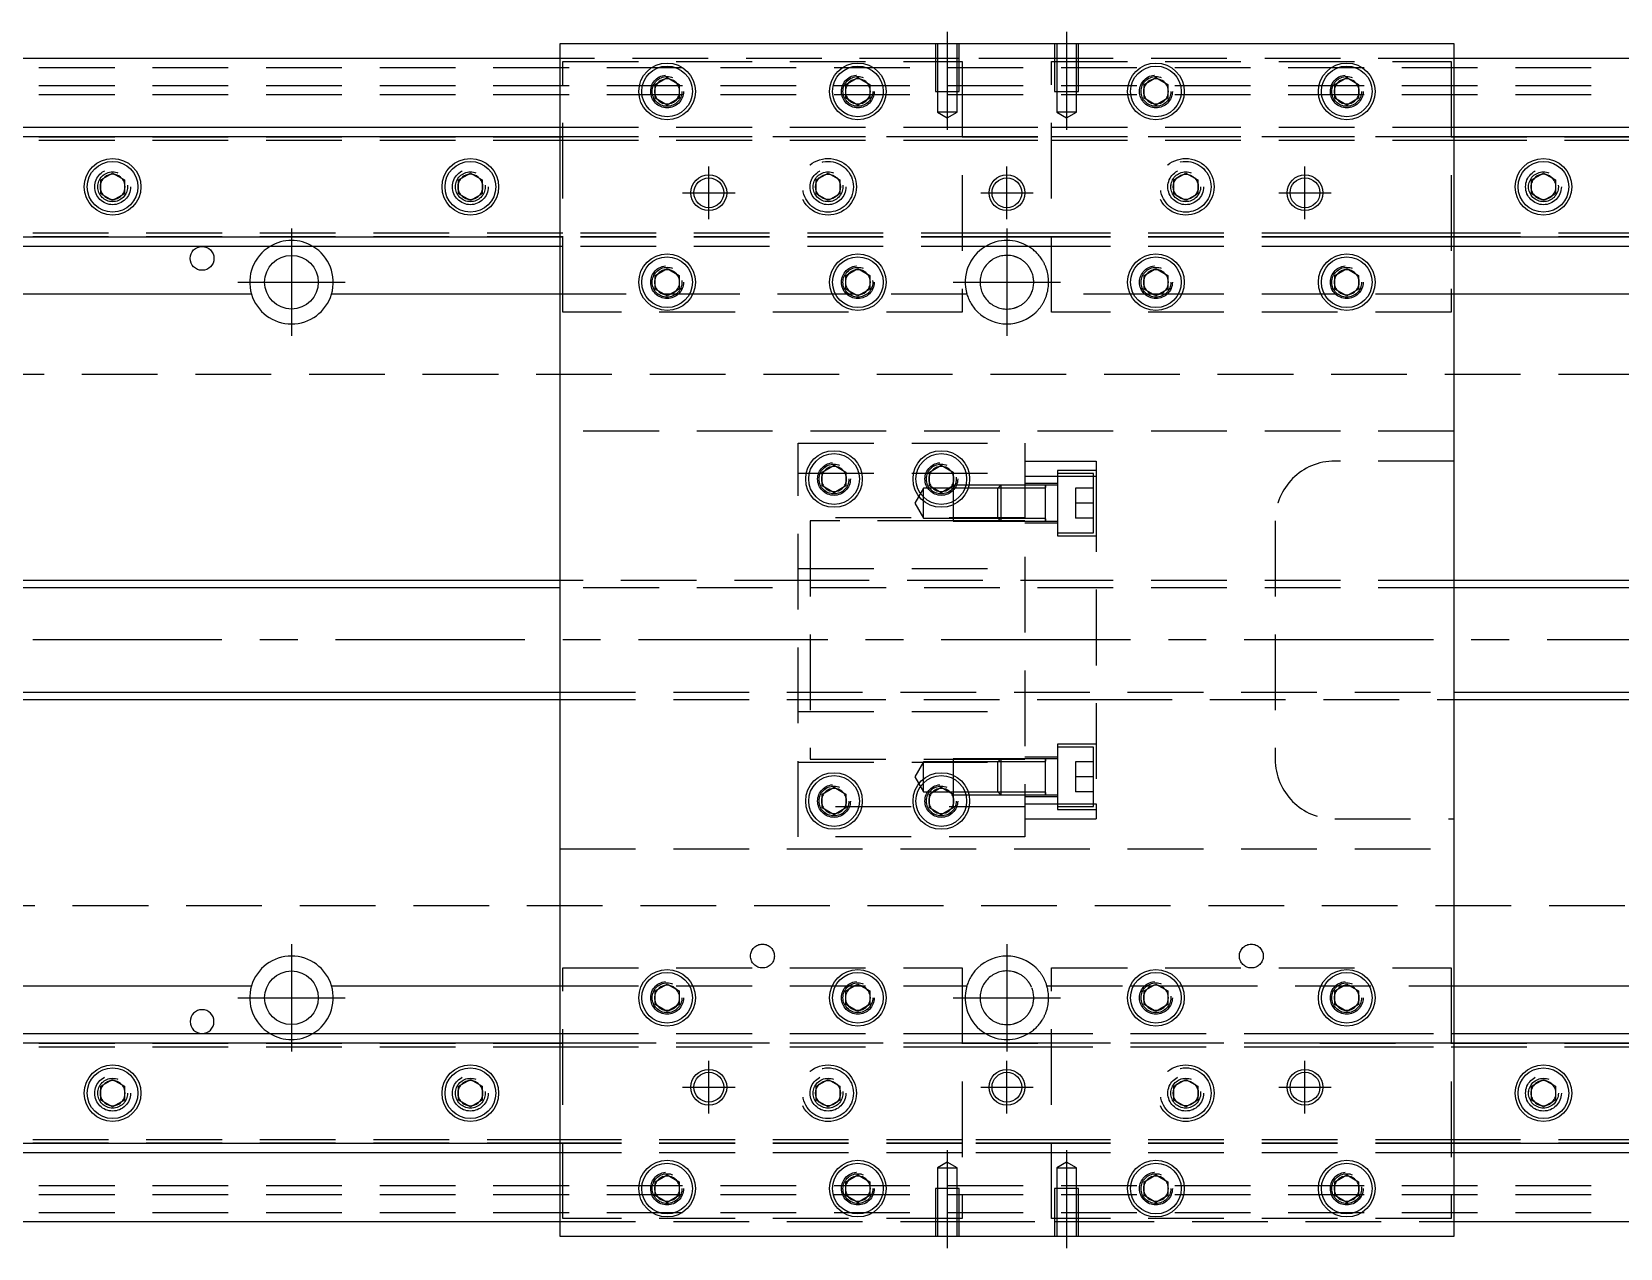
# Model space of a CAD drawing. Extents: x -20 to 1052, y -266 to 102.
# Drawn here: x 246.4 to 512.9, y -102 to 102 of the extents above; entities that cross this region are included whole.
import ezdxf

# ---------------------------------------------------------------- set-up
doc = ezdxf.new("R2010")
doc.units = 0
doc.linetypes.add('CENTER', pattern=[50.8, 31.75, -6.35, 6.35, -6.35])
doc.linetypes.add('DASHED', pattern=[19.05, 12.7, -6.35])
doc.layers.get('0').update_dxf_attribs({"linetype": 'CONTINUOUS'})
doc.layers.add('CENTER', color=1, linetype='CENTER')

msp = doc.modelspace()

# ---------------------------------------------------------------- linework, layer by layer
at = {"color": 7, "linetype": 'CONTINUOUS'}
for p, q in [((485, 100), (335, 100)), ((335, 100), (335, -100)), ((485, -100), (485, 100)), ((335, 97.5), (0, 97.5)), ((820, 97.5), (485, 97.5)), ((351, 93.1547), (353, 94.309402)), ((353, 94.309402), (355, 93.1547)), ((383, 93.1547), (385, 94.309402)), ((385, 94.309402), (387, 93.1547)), ((433, 93.1547), (435, 94.309402)), ((435, 94.309402), (437, 93.1547)), ((465, 93.1547), (467, 94.309402)), ((467, 94.309402), (469, 93.1547)), ((351, 90.8453), (351, 93.1547)), ((353, 89.690598), (351, 90.8453)), ((355, 90.8453), (353, 89.690598)), ((355, 93.1547), (355, 90.8453)), ((383, 90.8453), (383, 93.1547)), ((385, 89.690598), (383, 90.8453)), ((387, 90.8453), (385, 89.690598)), ((387, 93.1547), (387, 90.8453)), ((433, 90.8453), (433, 93.1547)), ((435, 89.690598), (433, 90.8453)), ((437, 90.8453), (435, 89.690598)), ((437, 93.1547), (437, 90.8453)), ((465, 90.8453), (465, 93.1547)), ((467, 89.690598), (465, 90.8453)), ((469, 90.8453), (467, 89.690598)), ((469, 93.1547), (469, 90.8453)), ((0, 86), (335, 86)), ((485, 86), (820, 86)), ((0, 84.460392), (335, 84.460392)), ((485, 84.460392), (820, 84.460392)), ((258, 77.1547), (260, 78.309402)), ((260, 78.309402), (262, 77.1547)), ((318, 77.1547), (320, 78.309402)), ((320, 78.309402), (322, 77.1547)), ((498, 77.1547), (500, 78.309402)), ((500, 78.309402), (502, 77.1547)), ((258, 74.8453), (258, 77.1547)), ((260, 73.690598), (258, 74.8453)), ((262, 74.8453), (260, 73.690598)), ((262, 77.1547), (262, 74.8453)), ((318, 74.8453), (318, 77.1547)), ((320, 73.690598), (318, 74.8453)), ((322, 74.8453), (320, 73.690598)), ((322, 77.1547), (322, 74.8453)), ((498, 74.8453), (498, 77.1547)), ((500, 73.690598), (498, 74.8453)), ((502, 74.8453), (500, 73.690598)), ((502, 77.1547), (502, 74.8453)), ((335, 67.539608), (0, 67.539608)), ((820, 67.539608), (485, 67.539608)), ((335, 66), (0, 66)), ((820, 66), (485, 66)), ((351, 61.1547), (353, 62.309402)), ((353, 62.309402), (355, 61.1547)), ((383, 61.1547), (385, 62.309402)), ((385, 62.309402), (387, 61.1547)), ((433, 61.1547), (435, 62.309402)), ((435, 62.309402), (437, 61.1547)), ((465, 61.1547), (467, 62.309402)), ((467, 62.309402), (469, 61.1547)), ((351, 58.8453), (351, 61.1547)), ((353, 57.690598), (351, 58.8453)), ((355, 58.8453), (353, 57.690598)), ((355, 61.1547), (355, 58.8453)), ((383, 58.8453), (383, 61.1547)), ((385, 57.690598), (383, 58.8453)), ((387, 58.8453), (385, 57.690598)), ((387, 61.1547), (387, 58.8453)), ((433, 58.8453), (433, 61.1547)), ((435, 57.690598), (433, 58.8453)), ((437, 58.8453), (435, 57.690598)), ((437, 61.1547), (437, 58.8453)), ((465, 58.8453), (465, 61.1547)), ((467, 57.690598), (465, 58.8453)), ((469, 58.8453), (467, 57.690598)), ((469, 61.1547), (469, 58.8453)), ((283.291796, 58), (176.708204, 58)), ((335, 58), (296.708204, 58)), ((523.291796, 58), (485, 58)), ((379, 28.1547), (381, 29.309402)), ((381, 29.309402), (383, 28.1547)), ((397, 28.1547), (399, 29.309402)), ((399, 29.309402), (401, 28.1547)), ((379, 25.8453), (379, 28.1547)), ((383, 28.1547), (383, 25.8453)), ((397, 25.8453), (397, 28.1547)), ((401, 28.1547), (401, 25.8453)), ((381, 24.690598), (379, 25.8453)), ((383, 25.8453), (381, 24.690598)), ((399, 24.690598), (397, 25.8453)), ((401, 25.8453), (399, 24.690598)), ((416.5, 25.449674), (416.5, 25.949678)), ((416.5, 19.949668), (416.5, 20.449674)), ((335, 10), (28, 10)), ((763, 10), (485, 10)), ((28, -10), (335, -10)), ((485, -10), (763, -10)), ((379, -25.8453), (381, -24.690598)), ((379, -28.1547), (379, -25.8453)), ((381, -24.690598), (383, -25.8453)), ((383, -25.8453), (383, -28.1547)), ((397, -25.8453), (399, -24.690598)), ((397, -28.1547), (397, -25.8453)), ((399, -24.690598), (401, -25.8453)), ((401, -25.8453), (401, -28.1547)), ((416.5, -25.949678), (416.5, -25.94865)), ((381, -29.309402), (379, -28.1547)), ((383, -28.1547), (381, -29.309402)), ((399, -29.309402), (397, -28.1547)), ((401, -28.1547), (399, -29.309402)), ((176.708204, -58), (283.291796, -58)), ((296.708204, -58), (335, -58)), ((351, -58.8453), (353, -57.690598)), ((353, -57.690598), (355, -58.8453)), ((383, -58.8453), (385, -57.690598)), ((385, -57.690598), (387, -58.8453)), ((433, -58.8453), (435, -57.690598)), ((435, -57.690598), (437, -58.8453)), ((465, -58.8453), (467, -57.690598)), ((467, -57.690598), (469, -58.8453)), ((485, -58), (523.291796, -58)), ((351, -61.1547), (351, -58.8453)), ((353, -62.309402), (351, -61.1547)), ((355, -61.1547), (353, -62.309402)), ((355, -58.8453), (355, -61.1547)), ((383, -61.1547), (383, -58.8453)), ((385, -62.309402), (383, -61.1547)), ((387, -61.1547), (385, -62.309402)), ((387, -58.8453), (387, -61.1547)), ((433, -61.1547), (433, -58.8453)), ((435, -62.309402), (433, -61.1547)), ((437, -61.1547), (435, -62.309402)), ((437, -58.8453), (437, -61.1547)), ((465, -61.1547), (465, -58.8453)), ((467, -62.309402), (465, -61.1547)), ((469, -61.1547), (467, -62.309402)), ((469, -58.8453), (469, -61.1547)), ((0, -66), (335, -66)), ((485, -66), (820, -66)), ((0, -67.539608), (335, -67.539608)), ((485, -67.539608), (820, -67.539608)), ((258, -74.8453), (260, -73.690598)), ((260, -73.690598), (262, -74.8453)), ((318, -74.8453), (320, -73.690598)), ((320, -73.690598), (322, -74.8453)), ((498, -74.8453), (500, -73.690598)), ((500, -73.690598), (502, -74.8453)), ((258, -77.1547), (258, -74.8453)), ((260, -78.309402), (258, -77.1547)), ((262, -77.1547), (260, -78.309402)), ((262, -74.8453), (262, -77.1547)), ((318, -77.1547), (318, -74.8453)), ((320, -78.309402), (318, -77.1547)), ((322, -77.1547), (320, -78.309402)), ((322, -74.8453), (322, -77.1547)), ((498, -77.1547), (498, -74.8453)), ((500, -78.309402), (498, -77.1547)), ((502, -77.1547), (500, -78.309402)), ((502, -74.8453), (502, -77.1547)), ((335, -84.460392), (0, -84.460392)), ((820, -84.460392), (485, -84.460392)), ((335, -86), (0, -86)), ((820, -86), (485, -86)), ((351, -90.8453), (353, -89.690598)), ((353, -89.690598), (355, -90.8453)), ((383, -90.8453), (385, -89.690598)), ((385, -89.690598), (387, -90.8453)), ((433, -90.8453), (435, -89.690598)), ((435, -89.690598), (437, -90.8453)), ((465, -90.8453), (467, -89.690598)), ((467, -89.690598), (469, -90.8453)), ((351, -93.1547), (351, -90.8453)), ((353, -94.309402), (351, -93.1547)), ((355, -93.1547), (353, -94.309402)), ((355, -90.8453), (355, -93.1547)), ((383, -93.1547), (383, -90.8453)), ((385, -94.309402), (383, -93.1547)), ((387, -93.1547), (385, -94.309402)), ((387, -90.8453), (387, -93.1547)), ((433, -93.1547), (433, -90.8453)), ((435, -94.309402), (433, -93.1547)), ((437, -93.1547), (435, -94.309402)), ((437, -90.8453), (437, -93.1547)), ((465, -93.1547), (465, -90.8453)), ((467, -94.309402), (465, -93.1547)), ((469, -93.1547), (467, -94.309402)), ((469, -90.8453), (469, -93.1547)), ((0, -97.5), (335, -97.5)), ((485, -97.5), (820, -97.5)), ((335, -100), (485, -100))]:
    msp.add_line(p, q, dxfattribs=at)
at = {"color": 3, "linetype": 'DASHED'}
for p, q in [((398.000006, 100), (398.000006, 92)), ((398.35, 100), (398.35, 92)), ((401.65, 92), (401.65, 100)), ((401.999994, 92), (401.999994, 100)), ((418.000006, 100), (418.000006, 92)), ((418.35, 100), (418.35, 92)), ((421.65, 92), (421.65, 100)), ((421.999994, 92), (421.999994, 100)), ((0, 96), (820, 96)), ((398.000006, 97.5), (335, 97.5)), ((335.5, 55), (335.5, 97)), ((335.5, 97), (402.5, 97)), ((401.999994, 97.5), (398.000006, 97.5)), ((418.000006, 97.5), (401.999994, 97.5)), ((402.5, 97), (402.5, 55)), ((417.5, 97), (484.5, 97)), ((417.5, 55), (417.5, 97)), ((421.999994, 97.5), (418.000006, 97.5)), ((485, 97.5), (421.999994, 97.5)), ((484.5, 97), (484.5, 55)), ((0, 93), (820, 93)), ((0, 91.5), (820, 91.5)), ((398.000006, 92), (401.999994, 92)), ((398.35, 92), (398.35, 88.5)), ((401.65, 88.5), (401.65, 92)), ((418.000006, 92), (421.999994, 92)), ((418.35, 92), (418.35, 88.5)), ((421.65, 88.5), (421.65, 92)), ((432.5, 92), (432.518502, 92.303588)), ((464.5, 92), (464.512884, 92.253488)), ((401.65, 88.5), (398.35, 88.5)), ((398.35, 88.5), (400, 87.547372)), ((400, 87.547372), (401.65, 88.5)), ((421.65, 88.5), (418.35, 88.5)), ((418.35, 88.5), (420, 87.547372)), ((420, 87.547372), (421.65, 88.5)), ((335, 86), (335.5, 86)), ((335.5, 86), (402.5, 86)), ((402.5, 86), (417.5, 86)), ((417.5, 86), (484.5, 86)), ((484.5, 86), (485, 86)), ((0, 84.403994), (335.5, 84.403994)), ((0, 83.8), (335.5, 83.8)), ((335, 84.460392), (335.5, 84.460392)), ((335.5, 84.460392), (402.5, 84.460392)), ((402.5, 84.403994), (335.5, 84.403994)), ((335.5, 83.8), (402.5, 83.8)), ((402.5, 84.460392), (417.5, 84.460392)), ((402.5, 84.403994), (417.5, 84.403994)), ((402.5, 83.8), (417.5, 83.8)), ((417.5, 84.460392), (484.5, 84.460392)), ((484.5, 84.403994), (417.5, 84.403994)), ((417.5, 83.8), (484.5, 83.8)), ((484.5, 84.460392), (485, 84.460392)), ((484.5, 84.403994), (820, 84.403994)), ((484.5, 83.8), (820, 83.8)), ((378, 77.1547), (380, 78.309402)), ((380, 78.309402), (382, 77.1547)), ((438, 77.1547), (440, 78.309402)), ((440, 78.309402), (442, 77.1547)), ((262.483582, 76.286038), (262.5, 76)), ((322.483582, 76.286038), (322.5, 76)), ((378, 74.8453), (378, 77.1547)), ((380, 73.690598), (378, 74.8453)), ((382, 74.8453), (380, 73.690598)), ((382, 77.1547), (382, 74.8453)), ((382.483582, 76.286038), (382.5, 76)), ((437.5, 76), (437.534018, 76.411016)), ((438, 74.8453), (438, 77.1547)), ((440, 73.690598), (438, 74.8453)), ((442, 74.8453), (440, 73.690598)), ((442, 77.1547), (442, 74.8453)), ((502.483582, 76.286038), (502.5, 76)), ((335.5, 68.2), (0, 68.2)), ((335.5, 67.596006), (0, 67.596006)), ((335.5, 67.539608), (335, 67.539608)), ((484.5, 68.2), (335.5, 68.2)), ((484.5, 67.596006), (335.5, 67.596006)), ((484.5, 67.539608), (335.5, 67.539608)), ((417.5, 68.2), (402.5, 68.2)), ((417.5, 67.596006), (402.5, 67.596006)), ((417.5, 67.539608), (402.5, 67.539608)), ((477.5, 68.2), (462.5, 68.2)), ((477.5, 67.596006), (462.5, 67.596006)), ((477.5, 67.539608), (462.5, 67.539608)), ((820, 68.2), (484.5, 68.2)), ((820, 67.596006), (484.5, 67.596006)), ((485, 67.539608), (484.5, 67.539608)), ((335.5, 66), (335, 66)), ((484.5, 66), (335.5, 66)), ((417.5, 66), (402.5, 66)), ((477.5, 66), (462.5, 66)), ((485, 66), (484.5, 66)), ((355.483582, 60.286038), (355.5, 60)), ((387.483582, 60.286038), (387.5, 60)), ((432.5, 60), (432.518502, 60.303588)), ((464.5, 60), (464.512884, 60.253488)), ((335.5, 58), (335, 58)), ((403.291796, 58), (335.5, 58)), ((384.464102, 58), (384.359688, 58)), ((385.640312, 58), (385.535898, 58)), ((435.535898, 58), (416.708204, 58)), ((431.25, 58), (430.691578, 58)), ((433.112542, 58), (431.25, 58)), ((433.5, 58), (433.112542, 58)), ((434.359688, 58), (433.5, 58)), ((434.464102, 58), (434.359688, 58)), ((435.640312, 58), (435.535898, 58)), ((436.5, 58), (435.640312, 58)), ((436.887458, 58), (436.5, 58)), ((438.75, 58), (436.887458, 58)), ((439.308422, 58), (438.75, 58)), ((484.5, 58), (439.308422, 58)), ((485, 58), (484.5, 58)), ((402.5, 55), (335.5, 55)), ((484.5, 55), (417.5, 55)), ((820, 44.5), (5.640312, 44.5)), ((485, 35), (335, 35)), ((375, 33), (413, 33)), ((375, -33), (375, 33)), ((413, 33), (413, -33)), ((413, 30), (425, 30)), ((425, 30), (425, 27.495454)), ((485, 30), (465, 30)), ((375, 28), (413, 28)), ((378.5, 27), (378.518502, 27.303588)), ((401.483582, 27.286038), (401.5, 27)), ((413, 27.495454), (425, 27.495454)), ((418.5, 28.449674), (418.5, 17.449674)), ((425, 28.449674), (418.5, 28.449674)), ((424.5, 27.949674), (418.5, 27.949674)), ((424.5, 17.949674), (424.5, 27.949674)), ((425, 27.495454), (425, -27.495454)), ((396, 25.449674), (394.556624, 22.949674)), ((396, 20.449674), (396, 25.449674)), ((397.583494, 25.449674), (396, 25.449674)), ((397.59475, 25.439464), (397.583494, 25.449674)), ((400.416436, 25.449674), (397.583494, 25.449674)), ((400.416506, 25.449674), (400.32061, 25.367214)), ((401, 25.449674), (400.416436, 25.449674)), ((401.268656, 25.949668), (401, 25.949668)), ((401, 25.8453), (401, 25.5)), ((401, 25.5), (401, 25.112542)), ((408.49998, 25.449674), (401, 25.449674)), ((401, 25.112542), (401, 23.25)), ((401.541516, 25.949668), (401.268656, 25.949668)), ((403.118168, 25.949668), (401.541516, 25.949668)), ((403.632418, 25.949668), (403.118168, 25.949668)), ((408.99998, 25.949668), (403.632418, 25.949668)), ((409, 25.949674), (408.5, 25.449674)), ((408.5, 20.449674), (408.5, 25.449674)), ((413, 25.449674), (408.5, 25.449674)), ((413, 25.949668), (408.999994, 25.949668)), ((409, 25.949674), (409, 19.949674)), ((413, 25.949674), (409, 25.949674)), ((418.5, 26.249674), (413, 26.249674)), ((416.505, 25.949674), (413.00002, 25.949674)), ((416.5, 25.449674), (413.00002, 25.449674)), ((418.5, 25.949674), (416.495, 25.949674)), ((416.5, 25.599876), (416.5, 25.949674)), ((416.5, 25.949674), (416.5, 25.599876)), ((416.5, 20.29947), (416.5, 25.599876)), ((421.5, 25.449674), (421.5, 22.949674)), ((424.5, 25.449674), (421.5, 25.449674)), ((394.556624, 22.949674), (396, 20.449674)), ((401, 23.25), (401, 22.691578)), ((401, 22.691578), (401, 19.949678)), ((421.5, 22.949674), (421.5, 20.449674)), ((424.5, 22.949674), (421.5, 22.949674)), ((413, 20.5), (375, 20.5)), ((377, 20), (377, -20)), ((401, 20), (377, 20)), ((396, 20.449674), (401, 20.449674)), ((401, 20.449674), (408.49998, 20.449674)), ((408.949674, 20), (401, 20)), ((401, 19.949678), (408.99998, 19.949678)), ((408.5, 20.449674), (413, 20.449674)), ((408.5, 20.449674), (409, 19.949674)), ((413, 20), (408.949674, 20)), ((408.999994, 19.949678), (413, 19.949678)), ((409, 19.949674), (413, 19.949674)), ((413, 19.649674), (418.5, 19.649674)), ((413.00002, 20.449674), (416.5, 20.449674)), ((413.00002, 19.949674), (416.505, 19.949674)), ((416.495, 19.949674), (418.5, 19.949674)), ((416.5, 19.949674), (416.5, 20.29947)), ((416.5, 20.29947), (416.5, 19.949674)), ((424.5, 20.449674), (421.5, 20.449674)), ((455, 20), (455, -20)), ((418.5, 17.949674), (424.5, 17.949674)), ((418.5, 17.449674), (425, 17.449674)), ((375, 12), (413, 12)), ((377, 10), (335, 10)), ((485, 8.75), (335, 8.75)), ((425, 10), (377, 10)), ((485, 10), (425, 10)), ((335, -8.75), (485, -8.75)), ((335, -10), (377, -10)), ((377, -10), (425, -10)), ((425, -10), (485, -10)), ((375, -12), (413, -12)), ((418.5, -17.449674), (418.5, -28.449674)), ((425, -17.449674), (418.5, -17.449674)), ((424.5, -17.949674), (418.5, -17.949674)), ((424.5, -27.949674), (424.5, -17.949674)), ((375, -20.5), (413, -20.5)), ((377, -20), (401, -20)), ((396, -20.449674), (394.556624, -22.949674)), ((396, -25.449674), (396, -20.449674)), ((401, -20.449674), (396, -20.449674)), ((401, -19.949678), (401, -22.691578)), ((408.99998, -19.949678), (401, -19.949678)), ((401, -20), (408.949674, -20)), ((408.49998, -20.449674), (401, -20.449674)), ((409, -19.949674), (408.5, -20.449674)), ((408.5, -25.449674), (408.5, -20.449674)), ((413, -20.449674), (408.5, -20.449674)), ((408.949674, -20), (413, -20)), ((413, -19.949678), (408.999994, -19.949678)), ((409, -19.949674), (409, -25.949674)), ((413, -19.949674), (409, -19.949674)), ((418.5, -19.649674), (413, -19.649674)), ((416.505, -19.949674), (413.00002, -19.949674)), ((416.5, -20.449674), (413.00002, -20.449674)), ((418.5, -19.949674), (416.495, -19.949674)), ((416.5, -20.29947), (416.5, -19.949674)), ((416.5, -19.949674), (416.5, -20.29947)), ((416.5, -25.599876), (416.5, -20.29947)), ((421.5, -20.449674), (421.5, -22.949674)), ((424.5, -20.449674), (421.5, -20.449674)), ((394.556624, -22.949674), (396, -25.449674)), ((401, -22.691578), (401, -23.25)), ((401, -23.25), (401, -25.112542)), ((424.5, -22.949674), (421.5, -22.949674)), ((421.5, -22.949674), (421.5, -25.449674)), ((396, -25.449674), (397.583654, -25.449674)), ((397.583654, -25.449674), (400.416258, -25.449674)), ((400.416258, -25.449674), (401, -25.449674)), ((401, -25.112542), (401, -25.5)), ((401, -25.449674), (408.49998, -25.449674)), ((401, -25.5), (401, -25.8453)), ((401, -25.949668), (401.268656, -25.949668)), ((401.268656, -25.949668), (401.541516, -25.949668)), ((401.541516, -25.949668), (403.118168, -25.949668)), ((403.118168, -25.949668), (403.632418, -25.949668)), ((403.632418, -25.949668), (408.99998, -25.949668)), ((408.5, -25.449674), (413, -25.449674)), ((408.5, -25.449674), (409, -25.949674)), ((408.999994, -25.949668), (413, -25.949668)), ((409, -25.949674), (413, -25.949674)), ((413, -26.249674), (418.5, -26.249674)), ((413.00002, -25.449674), (416.5, -25.449674)), ((413.00002, -25.949674), (416.505, -25.949674)), ((416.495, -25.949674), (418.5, -25.949674)), ((416.5, -25.949674), (416.5, -25.599876)), ((416.5, -25.599876), (416.5, -25.949674)), ((424.5, -25.449674), (421.5, -25.449674)), ((413, -28), (375, -28)), ((378.5, -27), (378.518502, -26.696412)), ((396.5, -27), (396.518502, -26.696412)), ((413, -27.495454), (425, -27.495454)), ((418.5, -27.949674), (424.5, -27.949674)), ((418.5, -28.449674), (425, -28.449674)), ((425, -27.495454), (425, -30)), ((413, -30), (425, -30)), ((465, -30), (485, -30)), ((413, -33), (375, -33)), ((335, -35), (485, -35)), ((5.640312, -44.5), (820, -44.5)), ((335.5, -97), (335.5, -55)), ((335.5, -55), (402.5, -55)), ((402.5, -55), (402.5, -97)), ((417.5, -55), (484.5, -55)), ((417.5, -97), (417.5, -55)), ((484.5, -55), (484.5, -97)), ((335, -58), (335.5, -58)), ((335.5, -58), (403.291796, -58)), ((384.359688, -58), (384.464102, -58)), ((385.535898, -58), (385.640312, -58)), ((416.708204, -58), (436.887458, -58)), ((430.691578, -58), (431.25, -58)), ((431.25, -58), (433.112542, -58)), ((433.112542, -58), (433.5, -58)), ((433.5, -58), (434.359688, -58)), ((434.359688, -58), (434.464102, -58)), ((435.535898, -58), (435.640312, -58)), ((435.640312, -58), (436.5, -58)), ((436.887458, -58), (438.75, -58)), ((438.75, -58), (439.308422, -58)), ((439.308422, -58), (485, -58)), ((350.5, -60), (350.512884, -59.746512)), ((437.483582, -59.713962), (437.5, -60)), ((335, -66), (335.5, -66)), ((335.5, -66), (484.5, -66)), ((402.5, -66), (417.5, -66)), ((462.5, -66), (477.5, -66)), ((484.5, -66), (485, -66)), ((0, -67.596006), (335.5, -67.596006)), ((0, -68.2), (335.5, -68.2)), ((335, -67.539608), (335.5, -67.539608)), ((335.5, -67.539608), (484.5, -67.539608)), ((484.5, -67.596006), (335.5, -67.596006)), ((335.5, -68.2), (484.5, -68.2)), ((402.5, -67.539608), (417.5, -67.539608)), ((402.5, -67.596006), (417.5, -67.596006)), ((402.5, -68.2), (417.5, -68.2)), ((462.5, -67.539608), (477.5, -67.539608)), ((462.5, -67.596006), (477.5, -67.596006)), ((462.5, -68.2), (477.5, -68.2)), ((484.5, -67.539608), (485, -67.539608)), ((484.5, -67.596006), (820, -67.596006)), ((484.5, -68.2), (820, -68.2)), ((378, -74.8453), (380, -73.690598)), ((380, -73.690598), (382, -74.8453)), ((438, -74.8453), (440, -73.690598)), ((440, -73.690598), (442, -74.8453)), ((257.5, -76), (257.534018, -75.588984)), ((322.483582, -75.713962), (322.5, -76)), ((378, -77.1547), (378, -74.8453)), ((380, -78.309402), (378, -77.1547)), ((382, -77.1547), (380, -78.309402)), ((382, -74.8453), (382, -77.1547)), ((382.483582, -75.713962), (382.5, -76)), ((438, -77.1547), (438, -74.8453)), ((440, -78.309402), (438, -77.1547)), ((442, -77.1547), (440, -78.309402)), ((442, -74.8453), (442, -77.1547)), ((442.483582, -75.713962), (442.5, -76)), ((497.5, -76), (497.534018, -75.588984)), ((335.5, -83.8), (0, -83.8)), ((335.5, -84.403994), (0, -84.403994)), ((335.5, -84.460392), (335, -84.460392)), ((402.5, -83.8), (335.5, -83.8)), ((402.5, -84.403994), (335.5, -84.403994)), ((402.5, -84.460392), (335.5, -84.460392)), ((417.5, -83.8), (402.5, -83.8)), ((417.5, -84.403994), (402.5, -84.403994)), ((417.5, -84.460392), (402.5, -84.460392)), ((484.5, -83.8), (417.5, -83.8)), ((484.5, -84.403994), (417.5, -84.403994)), ((484.5, -84.460392), (417.5, -84.460392)), ((820, -83.8), (484.5, -83.8)), ((820, -84.403994), (484.5, -84.403994)), ((485, -84.460392), (484.5, -84.460392)), ((335.5, -86), (335, -86)), ((402.5, -86), (335.5, -86)), ((400, -87.547372), (398.35, -88.5)), ((401.65, -88.5), (400, -87.547372)), ((417.5, -86), (402.5, -86)), ((484.5, -86), (417.5, -86)), ((420, -87.547372), (418.35, -88.5)), ((421.65, -88.5), (420, -87.547372)), ((485, -86), (484.5, -86)), ((398.35, -88.5), (401.65, -88.5)), ((398.35, -88.5), (398.35, -92)), ((401.65, -92), (401.65, -88.5)), ((418.35, -88.5), (421.65, -88.5)), ((418.35, -88.5), (418.35, -92)), ((421.65, -92), (421.65, -88.5)), ((0, -91.5), (820, -91.5)), ((0, -93), (820, -93)), ((401.999994, -92), (398.000006, -92)), ((398.000006, -92), (398.000006, -100)), ((398.35, -92), (398.35, -100)), ((401.65, -100), (401.65, -92)), ((401.999994, -100), (401.999994, -92)), ((421.999994, -92), (418.000006, -92)), ((418.000006, -92), (418.000006, -100)), ((418.35, -92), (418.35, -100)), ((421.65, -100), (421.65, -92)), ((421.999994, -100), (421.999994, -92)), ((432.5, -92), (432.518502, -91.696412)), ((469.483582, -91.713962), (469.5, -92)), ((0, -96), (820, -96)), ((335, -97.5), (398.000006, -97.5)), ((402.5, -97), (335.5, -97)), ((398.000006, -97.5), (401.999994, -97.5)), ((401.999994, -97.5), (418.000006, -97.5)), ((484.5, -97), (417.5, -97)), ((418.000006, -97.5), (421.999994, -97.5)), ((421.999994, -97.5), (485, -97.5))]:
    msp.add_line(p, q, dxfattribs=at)
at = {"color": 3, "linetype": 'CONTINUOUS'}
for p, q in [((335, 8.75), (28, 8.75)), ((763, 8.75), (485, 8.75)), ((28, -8.75), (335, -8.75)), ((485, -8.75), (763, -8.75))]:
    msp.add_line(p, q, dxfattribs=at)
at = {"color": 7, "linetype": 'CONTINUOUS'}
for centre, radius in [((353, 92), 4.75), ((353, 92), 4.25), ((385, 92), 4.75), ((385, 92), 4.25), ((435, 92), 4.75), ((435, 92), 4.25), ((467, 92), 4.75), ((467, 92), 4.25), ((260, 76), 4.75), ((260, 76), 4.25), ((320, 76), 4.75), ((320, 76), 4.25), ((500, 76), 4.75), ((500, 76), 4.25), ((360, 75), 2.5), ((380, 76), 2.1), ((410, 75), 3), ((410, 75), 2.5), ((440, 76), 2.1), ((460, 75), 2.5), ((275, 64), 2), ((290, 60), 4.5), ((353, 60), 4.75), ((353, 60), 4.25), ((385, 60), 4.75), ((385, 60), 4.25), ((435, 60), 4.75), ((435, 60), 4.25), ((467, 60), 4.75), ((467, 60), 4.25), ((381, 27), 4.75), ((381, 27), 4.25), ((399, 27), 4.75), ((399, 27), 4.25), ((381, -27), 4.75), ((381, -27), 4.25), ((399, -27), 4.75), ((399, -27), 4.25), ((290, -60), 4.5), ((353, -60), 4.75), ((353, -60), 4.25), ((385, -60), 4.75), ((385, -60), 4.25), ((435, -60), 4.75), ((435, -60), 4.25), ((467, -60), 4.75), ((467, -60), 4.25), ((260, -76), 4.75), ((260, -76), 4.25), ((320, -76), 4.75), ((320, -76), 4.25), ((500, -76), 4.75), ((500, -76), 4.25), ((360, -75), 2.5), ((380, -76), 2.1), ((410, -75), 3), ((410, -75), 2.5), ((440, -76), 2.1), ((460, -75), 2.5), ((353, -92), 4.75), ((353, -92), 4.25), ((385, -92), 4.75), ((385, -92), 4.25), ((435, -92), 4.75), ((435, -92), 4.25), ((467, -92), 4.75), ((467, -92), 4.25)]:
    msp.add_circle(centre, radius, dxfattribs=at)
at = {"color": 3, "linetype": 'DASHED'}
for centre, radius in [((353, 92), 2.75), ((353, 92), 2.5), ((385, 92), 2.75), ((385, 92), 2.5), ((435, 92), 2.75), ((435, 92), 2.5), ((467, 92), 2.75), ((467, 92), 2.5), ((380, 76), 4.75), ((380, 76), 4.25), ((440, 76), 4.75), ((440, 76), 4.25), ((260, 76), 3), ((260, 76), 2.5), ((320, 76), 3), ((320, 76), 2.5), ((380, 76), 3), ((380, 76), 2.5), ((440, 76), 3), ((440, 76), 2.5), ((500, 76), 3), ((500, 76), 2.5), ((353, 60), 2.75), ((353, 60), 2.5), ((385, 60), 2.75), ((385, 60), 2.5), ((435, 60), 2.75), ((435, 60), 2.5), ((467, 60), 2.75), ((467, 60), 2.5), ((381, 27), 2.75), ((381, 27), 2.5), ((399, 27), 2.75), ((399, 27), 2.5), ((381, -27), 2.75), ((381, -27), 2.5), ((399, -27), 2.75), ((399, -27), 2.5), ((369, -53), 2), ((451, -53), 2), ((353, -60), 2.75), ((353, -60), 2.5), ((385, -60), 2.75), ((385, -60), 2.5), ((435, -60), 2.75), ((435, -60), 2.5), ((467, -60), 2.75), ((467, -60), 2.5), ((380, -76), 4.75), ((380, -76), 4.25), ((440, -76), 4.75), ((440, -76), 4.25), ((260, -76), 3), ((260, -76), 2.5), ((320, -76), 3), ((320, -76), 2.5), ((380, -76), 3), ((380, -76), 2.5), ((440, -76), 3), ((440, -76), 2.5), ((500, -76), 3), ((500, -76), 2.5), ((353, -92), 2.75), ((353, -92), 2.5), ((385, -92), 2.75), ((385, -92), 2.5), ((435, -92), 2.75), ((435, -92), 2.5), ((467, -92), 2.75), ((467, -92), 2.5)]:
    msp.add_circle(centre, radius, dxfattribs=at)
at = {"color": 3, "linetype": 'CONTINUOUS'}
for centre in [(360, 75), (460, 75), (360, -75), (460, -75)]:
    msp.add_circle(centre, 3, dxfattribs=at)
at = {"color": 7, "linetype": 'CONTINUOUS'}
for centre, radius, start, end in [((353, 92), 2.1, 137.75279, 162.24721), ((353, 92), 2.1, 102.24721, 137.75279), ((353, 92), 2.1, 77.75279, 102.24721), ((353, 92), 2.1, 42.24721, 77.75279), ((353, 92), 2.1, 17.75279, 42.24721), ((385, 92), 2.1, 137.75279, 162.24721), ((385, 92), 2.1, 102.24721, 137.75279), ((385, 92), 2.1, 77.75279, 102.24721), ((385, 92), 2.1, 42.24721, 77.75279), ((385, 92), 2.1, 17.75279, 42.24721), ((435, 92), 2.1, 137.75279, 162.24721), ((435, 92), 2.1, 102.24721, 137.75279), ((435, 92), 2.1, 77.75279, 102.24721), ((435, 92), 2.1, 42.24721, 77.75279), ((435, 92), 2.1, 17.75279, 42.24721), ((467, 92), 2.1, 137.75279, 162.24721), ((467, 92), 2.1, 102.24721, 137.75279), ((467, 92), 2.1, 77.75279, 102.24721), ((467, 92), 2.1, 42.24721, 77.75279), ((467, 92), 2.1, 17.75279, 42.24721), ((353, 92), 2.1, 162.24721, 180), ((353, 92), 2.1, 180, 197.75279), ((353, 92), 2.1, 197.75279, 222.24721), ((353, 92), 2.1, 317.75279, 342.24721), ((353, 92), 2.1, 342.24721, 17.75279), ((385, 92), 2.1, 162.24721, 180), ((385, 92), 2.1, 180, 197.75279), ((385, 92), 2.1, 197.75279, 222.24721), ((385, 92), 2.1, 317.75279, 342.24721), ((385, 92), 2.1, 342.24721, 17.75279), ((435, 92), 2.1, 162.24721, 180), ((435, 92), 2.1, 180, 197.75279), ((435, 92), 2.1, 197.75279, 222.24721), ((435, 92), 2.1, 317.75279, 342.24721), ((435, 92), 2.1, 342.24721, 17.75279), ((467, 92), 2.1, 162.24721, 180), ((467, 92), 2.1, 180, 197.75279), ((467, 92), 2.1, 197.75279, 222.24721), ((467, 92), 2.1, 317.75279, 342.24721), ((467, 92), 2.1, 342.24721, 17.75279), ((353, 92), 2.1, 222.24721, 257.75279), ((353, 92), 2.1, 257.75279, 282.24721), ((353, 92), 2.1, 282.24721, 317.75279), ((385, 92), 2.1, 222.24721, 257.75279), ((385, 92), 2.1, 257.75279, 282.24721), ((385, 92), 2.1, 282.24721, 317.75279), ((435, 92), 2.1, 222.24721, 257.75279), ((435, 92), 2.1, 257.75279, 282.24721), ((435, 92), 2.1, 282.24721, 317.75279), ((467, 92), 2.1, 222.24721, 257.75279), ((467, 92), 2.1, 257.75279, 282.24721), ((467, 92), 2.1, 282.24721, 317.75279), ((260, 76), 2.1, 137.75279, 162.24721), ((260, 76), 2.1, 102.24721, 137.75279), ((260, 76), 2.1, 77.75279, 102.24721), ((260, 76), 2.1, 42.24721, 77.75279), ((260, 76), 2.1, 17.75279, 42.24721), ((320, 76), 2.1, 137.75279, 162.24721), ((320, 76), 2.1, 102.24721, 137.75279), ((320, 76), 2.1, 77.75279, 102.24721), ((320, 76), 2.1, 42.24721, 77.75279), ((320, 76), 2.1, 17.75279, 42.24721), ((500, 76), 2.1, 137.75279, 162.24721), ((500, 76), 2.1, 102.24721, 137.75279), ((500, 76), 2.1, 77.75279, 102.24721), ((500, 76), 2.1, 42.24721, 77.75279), ((500, 76), 2.1, 17.75279, 42.24721), ((260, 76), 2.1, 162.24721, 180), ((260, 76), 2.1, 180, 197.75279), ((260, 76), 2.1, 197.75279, 222.24721), ((260, 76), 2.1, 317.75279, 342.24721), ((260, 76), 2.1, 342.24721, 17.75279), ((320, 76), 2.1, 162.24721, 180), ((320, 76), 2.1, 180, 197.75279), ((320, 76), 2.1, 197.75279, 222.24721), ((320, 76), 2.1, 317.75279, 342.24721), ((320, 76), 2.1, 342.24721, 17.75279), ((500, 76), 2.1, 162.24721, 180), ((500, 76), 2.1, 180, 197.75279), ((500, 76), 2.1, 197.75279, 222.24721), ((500, 76), 2.1, 317.75279, 342.24721), ((500, 76), 2.1, 342.24721, 17.75279), ((260, 76), 2.1, 222.24721, 257.75279), ((260, 76), 2.1, 257.75279, 282.24721), ((260, 76), 2.1, 282.24721, 317.75279), ((320, 76), 2.1, 222.24721, 257.75279), ((320, 76), 2.1, 257.75279, 282.24721), ((320, 76), 2.1, 282.24721, 317.75279), ((500, 76), 2.1, 222.24721, 257.75279), ((500, 76), 2.1, 257.75279, 282.24721), ((500, 76), 2.1, 282.24721, 317.75279), ((290, 60), 7, 121.002719, 196.60155), ((290, 60), 7, 343.39845, 58.997281), ((353, 60), 2.1, 137.75279, 162.24721), ((353, 60), 2.1, 102.24721, 137.75279), ((353, 60), 2.1, 77.75279, 102.24721), ((353, 60), 2.1, 42.24721, 77.75279), ((353, 60), 2.1, 17.75279, 42.24721), ((385, 60), 2.1, 137.75279, 162.24721), ((385, 60), 2.1, 102.24721, 137.75279), ((385, 60), 2.1, 77.75279, 102.24721), ((385, 60), 2.1, 42.24721, 77.75279), ((385, 60), 2.1, 17.75279, 42.24721), ((435, 60), 2.1, 137.75279, 162.24721), ((435, 60), 2.1, 102.24721, 137.75279), ((435, 60), 2.1, 77.75279, 102.24721), ((435, 60), 2.1, 42.24721, 77.75279), ((435, 60), 2.1, 17.75279, 42.24721), ((467, 60), 2.1, 137.75279, 162.24721), ((467, 60), 2.1, 102.24721, 137.75279), ((467, 60), 2.1, 77.75279, 102.24721), ((467, 60), 2.1, 42.24721, 77.75279), ((467, 60), 2.1, 17.75279, 42.24721), ((353, 60), 2.1, 162.24721, 180), ((353, 60), 2.1, 180, 197.75279), ((353, 60), 2.1, 197.75279, 222.24721), ((353, 60), 2.1, 317.75279, 342.24721), ((353, 60), 2.1, 342.24721, 17.75279), ((385, 60), 2.1, 162.24721, 180), ((385, 60), 2.1, 180, 197.75279), ((385, 60), 2.1, 197.75279, 222.24721), ((385, 60), 2.1, 317.75279, 342.24721), ((385, 60), 2.1, 342.24721, 17.75279), ((435, 60), 2.1, 162.24721, 180), ((435, 60), 2.1, 180, 197.75279), ((435, 60), 2.1, 197.75279, 222.24721), ((435, 60), 2.1, 317.75279, 342.24721), ((435, 60), 2.1, 342.24721, 17.75279), ((467, 60), 2.1, 162.24721, 180), ((467, 60), 2.1, 180, 197.75279), ((467, 60), 2.1, 197.75279, 222.24721), ((467, 60), 2.1, 317.75279, 342.24721), ((467, 60), 2.1, 342.24721, 17.75279), ((290, 60), 7, 196.60155, 343.39845), ((353, 60), 2.1, 222.24721, 257.75279), ((353, 60), 2.1, 257.75279, 282.24721), ((353, 60), 2.1, 282.24721, 317.75279), ((385, 60), 2.1, 222.24721, 257.75279), ((385, 60), 2.1, 257.75279, 282.24721), ((385, 60), 2.1, 282.24721, 317.75279), ((435, 60), 2.1, 222.24721, 257.75279), ((435, 60), 2.1, 257.75279, 282.24721), ((435, 60), 2.1, 282.24721, 317.75279), ((467, 60), 2.1, 222.24721, 257.75279), ((467, 60), 2.1, 257.75279, 282.24721), ((467, 60), 2.1, 282.24721, 317.75279), ((381, 27), 2.1, 162.24721, 180), ((381, 27), 2.1, 180, 197.75279), ((381, 27), 2.1, 137.75279, 162.24721), ((381, 27), 2.1, 102.24721, 137.75279), ((381, 27), 2.1, 77.75279, 102.24721), ((381, 27), 2.1, 42.24721, 77.75279), ((381, 27), 2.1, 17.75279, 42.24721), ((381, 27), 2.1, 342.24721, 17.75279), ((399, 27), 2.1, 162.24721, 180), ((399, 27), 2.1, 180, 197.75279), ((399, 27), 2.1, 137.75279, 162.24721), ((399, 27), 2.1, 102.24721, 137.75279), ((399, 27), 2.1, 77.75279, 102.24721), ((399, 27), 2.1, 42.24721, 77.75279), ((399, 27), 2.1, 17.75279, 42.24721), ((399, 27), 2.1, 342.24721, 17.75279), ((381, 27), 2.1, 197.75279, 222.24721), ((381, 27), 2.1, 222.24721, 257.75279), ((381, 27), 2.1, 257.75279, 282.24721), ((381, 27), 2.1, 282.24721, 317.75279), ((381, 27), 2.1, 317.75279, 342.24721), ((399, 27), 2.1, 197.75279, 222.24721), ((399, 27), 2.1, 222.24721, 257.75279), ((399, 27), 2.1, 257.75279, 282.24721), ((399, 27), 2.1, 282.24721, 317.75279), ((399, 27), 2.1, 317.75279, 342.24721), ((381, -27), 2.1, 162.24721, 180), ((381, -27), 2.1, 137.75279, 162.24721), ((381, -27), 2.1, 102.24721, 137.75279), ((381, -27), 2.1, 77.75279, 102.24721), ((381, -27), 2.1, 42.24721, 77.75279), ((381, -27), 2.1, 17.75279, 42.24721), ((381, -27), 2.1, 342.24721, 17.75279), ((399, -27), 2.1, 162.24721, 180), ((399, -27), 2.1, 137.75279, 162.24721), ((399, -27), 2.1, 102.24721, 137.75279), ((399, -27), 2.1, 77.75279, 102.24721), ((399, -27), 2.1, 42.24721, 77.75279), ((399, -27), 2.1, 17.75279, 42.24721), ((399, -27), 2.1, 342.24721, 17.75279), ((381, -27), 2.1, 180, 197.75279), ((381, -27), 2.1, 197.75279, 222.24721), ((381, -27), 2.1, 222.24721, 257.75279), ((381, -27), 2.1, 257.75279, 282.24721), ((381, -27), 2.1, 282.24721, 317.75279), ((381, -27), 2.1, 317.75279, 342.24721), ((399, -27), 2.1, 180, 197.75279), ((399, -27), 2.1, 197.75279, 222.24721), ((399, -27), 2.1, 222.24721, 257.75279), ((399, -27), 2.1, 257.75279, 282.24721), ((399, -27), 2.1, 282.24721, 317.75279), ((399, -27), 2.1, 317.75279, 342.24721), ((290, -60), 7, 16.60155, 163.39845), ((290, -60), 7, 163.39845, 238.997281), ((290, -60), 7, 301.002719, 16.60155), ((353, -60), 2.1, 137.75279, 162.24721), ((353, -60), 2.1, 102.24721, 137.75279), ((353, -60), 2.1, 77.75279, 102.24721), ((353, -60), 2.1, 42.24721, 77.75279), ((353, -60), 2.1, 17.75279, 42.24721), ((385, -60), 2.1, 137.75279, 162.24721), ((385, -60), 2.1, 102.24721, 137.75279), ((385, -60), 2.1, 77.75279, 102.24721), ((385, -60), 2.1, 42.24721, 77.75279), ((385, -60), 2.1, 17.75279, 42.24721), ((435, -60), 2.1, 137.75279, 162.24721), ((435, -60), 2.1, 102.24721, 137.75279), ((435, -60), 2.1, 77.75279, 102.24721), ((435, -60), 2.1, 42.24721, 77.75279), ((435, -60), 2.1, 17.75279, 42.24721), ((467, -60), 2.1, 137.75279, 162.24721), ((467, -60), 2.1, 102.24721, 137.75279), ((467, -60), 2.1, 77.75279, 102.24721), ((467, -60), 2.1, 42.24721, 77.75279), ((467, -60), 2.1, 17.75279, 42.24721), ((353, -60), 2.1, 162.24721, 180), ((353, -60), 2.1, 180, 197.75279), ((353, -60), 2.1, 197.75279, 222.24721), ((353, -60), 2.1, 317.75279, 342.24721), ((353, -60), 2.1, 342.24721, 17.75279), ((385, -60), 2.1, 162.24721, 180), ((385, -60), 2.1, 180, 197.75279), ((385, -60), 2.1, 197.75279, 222.24721), ((385, -60), 2.1, 317.75279, 342.24721), ((385, -60), 2.1, 342.24721, 17.75279), ((435, -60), 2.1, 162.24721, 180), ((435, -60), 2.1, 180, 197.75279), ((435, -60), 2.1, 197.75279, 222.24721), ((435, -60), 2.1, 317.75279, 342.24721), ((435, -60), 2.1, 342.24721, 17.75279), ((467, -60), 2.1, 162.24721, 180), ((467, -60), 2.1, 180, 197.75279), ((467, -60), 2.1, 197.75279, 222.24721), ((467, -60), 2.1, 317.75279, 342.24721), ((467, -60), 2.1, 342.24721, 17.75279), ((275, -64), 2, 90, 270), ((275, -64), 2, 270, 90), ((353, -60), 2.1, 222.24721, 257.75279), ((353, -60), 2.1, 257.75279, 282.24721), ((353, -60), 2.1, 282.24721, 317.75279), ((385, -60), 2.1, 222.24721, 257.75279), ((385, -60), 2.1, 257.75279, 282.24721), ((385, -60), 2.1, 282.24721, 317.75279), ((435, -60), 2.1, 222.24721, 257.75279), ((435, -60), 2.1, 257.75279, 282.24721), ((435, -60), 2.1, 282.24721, 317.75279), ((467, -60), 2.1, 222.24721, 257.75279), ((467, -60), 2.1, 257.75279, 282.24721), ((467, -60), 2.1, 282.24721, 317.75279), ((260, -76), 2.1, 137.75279, 162.24721), ((260, -76), 2.1, 102.24721, 137.75279), ((260, -76), 2.1, 77.75279, 102.24721), ((260, -76), 2.1, 42.24721, 77.75279), ((260, -76), 2.1, 17.75279, 42.24721), ((320, -76), 2.1, 137.75279, 162.24721), ((320, -76), 2.1, 102.24721, 137.75279), ((320, -76), 2.1, 77.75279, 102.24721), ((320, -76), 2.1, 42.24721, 77.75279), ((320, -76), 2.1, 17.75279, 42.24721), ((500, -76), 2.1, 137.75279, 162.24721), ((500, -76), 2.1, 102.24721, 137.75279), ((500, -76), 2.1, 77.75279, 102.24721), ((500, -76), 2.1, 42.24721, 77.75279), ((500, -76), 2.1, 17.75279, 42.24721), ((260, -76), 2.1, 162.24721, 180), ((260, -76), 2.1, 180, 197.75279), ((260, -76), 2.1, 197.75279, 222.24721), ((260, -76), 2.1, 317.75279, 342.24721), ((260, -76), 2.1, 342.24721, 17.75279), ((320, -76), 2.1, 162.24721, 180), ((320, -76), 2.1, 180, 197.75279), ((320, -76), 2.1, 197.75279, 222.24721), ((320, -76), 2.1, 317.75279, 342.24721), ((320, -76), 2.1, 342.24721, 17.75279), ((500, -76), 2.1, 162.24721, 180), ((500, -76), 2.1, 180, 197.75279), ((500, -76), 2.1, 197.75279, 222.24721), ((500, -76), 2.1, 317.75279, 342.24721), ((500, -76), 2.1, 342.24721, 17.75279), ((260, -76), 2.1, 222.24721, 257.75279), ((260, -76), 2.1, 257.75279, 282.24721), ((260, -76), 2.1, 282.24721, 317.75279), ((320, -76), 2.1, 222.24721, 257.75279), ((320, -76), 2.1, 257.75279, 282.24721), ((320, -76), 2.1, 282.24721, 317.75279), ((500, -76), 2.1, 222.24721, 257.75279), ((500, -76), 2.1, 257.75279, 282.24721), ((500, -76), 2.1, 282.24721, 317.75279), ((353, -92), 2.1, 137.75279, 162.24721), ((353, -92), 2.1, 102.24721, 137.75279), ((353, -92), 2.1, 77.75279, 102.24721), ((353, -92), 2.1, 42.24721, 77.75279), ((353, -92), 2.1, 17.75279, 42.24721), ((385, -92), 2.1, 137.75279, 162.24721), ((385, -92), 2.1, 102.24721, 137.75279), ((385, -92), 2.1, 77.75279, 102.24721), ((385, -92), 2.1, 42.24721, 77.75279), ((385, -92), 2.1, 17.75279, 42.24721), ((435, -92), 2.1, 137.75279, 162.24721), ((435, -92), 2.1, 102.24721, 137.75279), ((435, -92), 2.1, 77.75279, 102.24721), ((435, -92), 2.1, 42.24721, 77.75279), ((435, -92), 2.1, 17.75279, 42.24721), ((467, -92), 2.1, 137.75279, 162.24721), ((467, -92), 2.1, 102.24721, 137.75279), ((467, -92), 2.1, 77.75279, 102.24721), ((467, -92), 2.1, 42.24721, 77.75279), ((467, -92), 2.1, 17.75279, 42.24721), ((353, -92), 2.1, 162.24721, 180), ((353, -92), 2.1, 180, 197.75279), ((353, -92), 2.1, 197.75279, 222.24721), ((353, -92), 2.1, 317.75279, 342.24721), ((353, -92), 2.1, 342.24721, 17.75279), ((385, -92), 2.1, 162.24721, 180), ((385, -92), 2.1, 180, 197.75279), ((385, -92), 2.1, 197.75279, 222.24721), ((385, -92), 2.1, 317.75279, 342.24721), ((385, -92), 2.1, 342.24721, 17.75279), ((435, -92), 2.1, 162.24721, 180), ((435, -92), 2.1, 180, 197.75279), ((435, -92), 2.1, 197.75279, 222.24721), ((435, -92), 2.1, 317.75279, 342.24721), ((435, -92), 2.1, 342.24721, 17.75279), ((467, -92), 2.1, 162.24721, 180), ((467, -92), 2.1, 180, 197.75279), ((467, -92), 2.1, 197.75279, 222.24721), ((467, -92), 2.1, 317.75279, 342.24721), ((467, -92), 2.1, 342.24721, 17.75279), ((353, -92), 2.1, 222.24721, 257.75279), ((353, -92), 2.1, 257.75279, 282.24721), ((353, -92), 2.1, 282.24721, 317.75279), ((385, -92), 2.1, 222.24721, 257.75279), ((385, -92), 2.1, 257.75279, 282.24721), ((385, -92), 2.1, 282.24721, 317.75279), ((435, -92), 2.1, 222.24721, 257.75279), ((435, -92), 2.1, 257.75279, 282.24721), ((435, -92), 2.1, 282.24721, 317.75279), ((467, -92), 2.1, 222.24721, 257.75279), ((467, -92), 2.1, 257.75279, 282.24721), ((467, -92), 2.1, 282.24721, 317.75279)]:
    msp.add_arc(centre, radius, start, end, dxfattribs=at)
at = {"color": 3, "linetype": 'DASHED'}
for centre, radius, start, end in [((290, 60), 7, 58.997281, 121.002719), ((410, 60), 7, 58.997281, 121.002719), ((410, 60), 7, 121.002719, 196.60155), ((410, 60), 4.5, 75.659424, 180), ((410, 60), 4.5, 65.521494, 75.659424), ((410, 60), 4.5, 36.559306, 65.521494), ((410, 60), 7, 32.461745, 58.997281), ((410, 60), 4.5, 31.586338, 36.559306), ((410, 60), 4.5, 23.073918, 31.586338), ((410, 60), 4.5, 21.057559, 23.073918), ((410, 60), 4.5, 338.942441, 21.057559), ((410, 60), 7, 18.03032, 32.461745), ((410, 60), 7, 343.39845, 18.03032), ((410, 60), 4.5, 180, 284.340576), ((410, 60), 7, 196.60155, 225.584691), ((410, 60), 4.5, 294.478506, 323.440694), ((410, 60), 4.5, 323.440694, 328.413662), ((410, 60), 4.5, 328.413662, 336.926082), ((410, 60), 4.5, 336.926082, 338.942441), ((410, 60), 7, 314.415309, 327.538255), ((410, 60), 7, 327.538255, 341.96968), ((410, 60), 7, 341.96968, 343.39845), ((410, 60), 7, 225.584691, 314.415309), ((410, 60), 4.5, 284.340576, 294.478506), ((465, 20), 10, 90, 180), ((465, -20), 10, 180, 270), ((410, -60), 7, 45.584691, 134.415309), ((410, -60), 7, 134.415309, 163.39845), ((410, -60), 4.5, 75.659424, 180), ((410, -60), 4.5, 65.521494, 75.659424), ((410, -60), 4.5, 36.559306, 65.521494), ((410, -60), 7, 32.461745, 45.584691), ((350, -60), 4.5, 21.057559, 23.073918), ((410, -60), 7, 163.39845, 238.997281), ((410, -60), 4.5, 31.586338, 36.559306), ((410, -60), 4.5, 23.073918, 31.586338), ((410, -60), 4.5, 338.942441, 21.057559), ((410, -60), 7, 18.03032, 32.461745), ((410, -60), 7, 16.60155, 18.03032), ((410, -60), 7, 341.96968, 16.60155), ((410, -60), 4.5, 180, 284.340576), ((410, -60), 4.5, 294.478506, 323.440694), ((410, -60), 7, 301.002719, 327.538255), ((410, -60), 4.5, 323.440694, 328.413662), ((410, -60), 4.5, 328.413662, 336.926082), ((410, -60), 4.5, 336.926082, 338.942441), ((410, -60), 7, 327.538255, 341.96968), ((470, -60), 4.5, 201.057559, 203.073918), ((290, -60), 7, 238.997281, 301.002719), ((410, -60), 7, 238.997281, 301.002719), ((410, -60), 4.5, 284.340576, 294.478506)]:
    msp.add_arc(centre, radius, start, end, dxfattribs=at)
at = {"layer": 'CENTER', "color": 1, "linetype": 'CENTER'}
for p, q in [((400, 102), (400, 85.547372)), ((420, 102), (420, 85.547372)), ((360, 70.6), (360, 79.4)), ((410, 70.6), (410, 79.4)), ((460, 70.6), (460, 79.4)), ((355.6, 75), (364.4, 75)), ((405.6, 75), (414.4, 75)), ((455.6, 75), (464.4, 75)), ((290, 69), (290, 51)), ((410, 69), (410, 51)), ((281, 60), (299, 60)), ((401, 60), (419, 60)), ((887.945, 0), (-20, 0)), ((290, -51), (290, -69)), ((410, -51), (410, -69)), ((281, -60), (299, -60)), ((401, -60), (419, -60)), ((360, -79.4), (360, -70.6)), ((410, -79.4), (410, -70.6)), ((460, -79.4), (460, -70.6)), ((355.6, -75), (364.4, -75)), ((405.6, -75), (414.4, -75)), ((455.6, -75), (464.4, -75)), ((400, -85.547372), (400, -102)), ((420, -85.547372), (420, -102))]:
    msp.add_line(p, q, dxfattribs=at)

doc.saveas('drawing.dxf')
